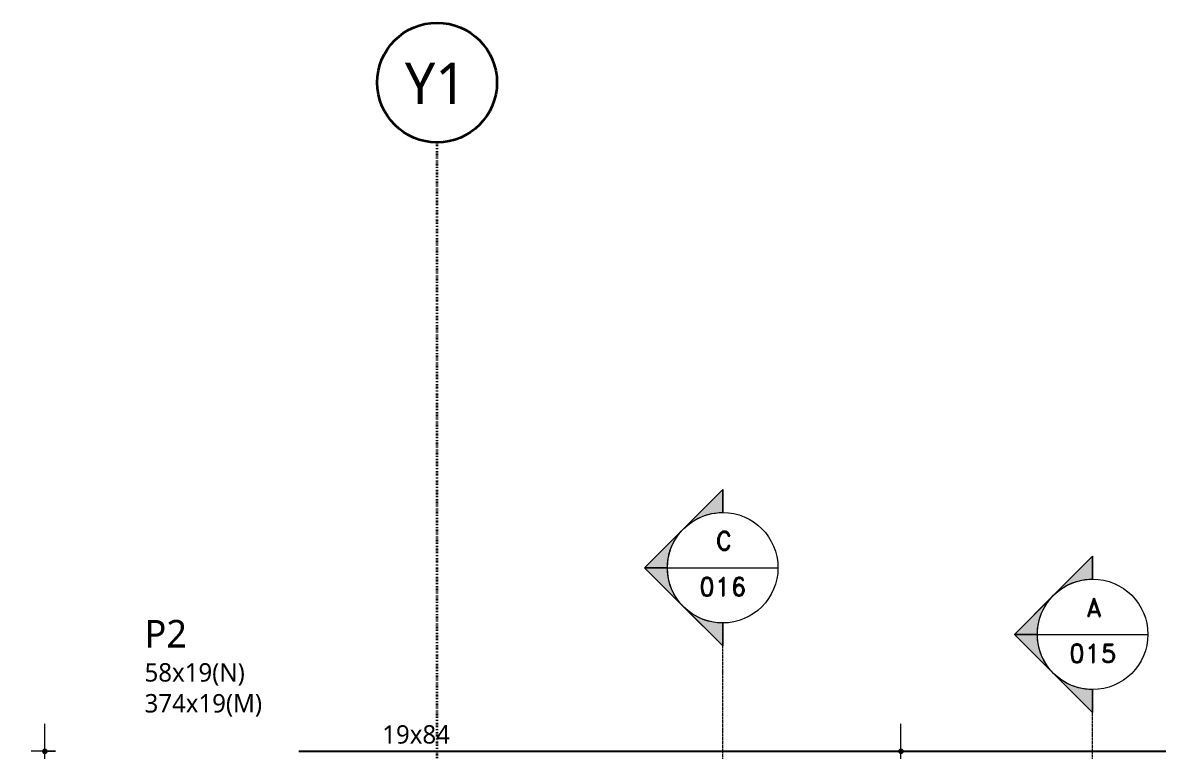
# Model space of a CAD drawing. Header units: centimetres. Extents: x -1475 to 26323, y -1238 to 84208.
# Drawn here: x 7066 to 7683, y 409 to 805 of the extents above; entities that cross this region are included whole.
import ezdxf

# ---------------------------------------------------------------- set-up
doc = ezdxf.new("R2010")
doc.units = ezdxf.units.CM
doc.linetypes.add('Centro de 6 mm', pattern=[1.32, 0.6, -0.24, 0.24, -0.24])
doc.linetypes.add('Dash dot', pattern=[1.5875, 0.635, -0.47625, 0, -0.47625])
for name, color, linetype, lineweight in [('A-ANNO-DIMS', 7, 'Continuous', 9), ('A-ANNO-DIMS-50', 7, 'Continuous', 9), ('G-ANNO-SYMB', 7, 'Continuous', 9), ('S-BEAM', 7, 'Continuous', 9), ('S-BEAM-IDEN', 7, 'Continuous', 9), ('S-COLS-IDEN', 7, 'Continuous', 9), ('S-GRID', 7, 'Continuous', 9), ('S-GRID-IDEN', 7, 'Continuous', 9)]:
    doc.layers.add(name, color=color, linetype=linetype, lineweight=lineweight)
doc.styles.add('Fira Sans', font='', dxfattribs={"width": 0.9, "height": 7.5})
doc.styles.add('Gadugi', font='gadugi.ttf', dxfattribs={"height": 10})
doc.styles.add('Gadugi_1', font='gadugi.ttf', dxfattribs={"height": 15})
doc.styles.add('Gadugi_5', font='gadugi.ttf', dxfattribs={"height": 22.5})
doc.styles.add('RomanD', font='romand__.ttf', dxfattribs={"height": 10})
doc.styles.get('Fira Sans').set_extended_font_data('Fira Sans')
doc.dimstyles.new('PED_R80_1_5mm_ACIMA_As_ESQ__R00', dxfattribs={"dimscale": 30.48, "dimtxt": 10.229846, "dimasz": 0.328084, "dimexe": 0.246063, "dimexo": 0.246063, "dimgap": 0.049213, "dimtad": 1, "dimdec": 1, "dimrnd": 0.5, "dimdsep": 46, "dimtxsty": 'Fira Sans', "dimblk1": 'DOTSMALL', "dimblk2": 'DOTSMALL', "dimsah": 1, "dimcen": 0.09, "dimdle": 0.492126, "dimazin": 0, "dimtfac": 1, "dimtdec": 4, "dimtix": 1, "dimtmove": 0, "dimatfit": 3, "dimfxl": 1, "dimtvp": 1, "dimtolj": 1, "dimtzin": 0, "dimarcsym": 2})
doc.dimstyles.new('PED_R80_1_5mm_ACIMA_As_ESQ__R00_1', dxfattribs={"dimscale": 30.48, "dimtxt": 10.229846, "dimasz": 0.328084, "dimexe": 0.246063, "dimexo": 0.246063, "dimgap": 0.049213, "dimtad": 1, "dimdec": 1, "dimrnd": 0.5, "dimdsep": 46, "dimtxsty": 'Fira Sans', "dimblk1": 'DOTSMALL', "dimblk2": 'DOTSMALL', "dimsah": 1, "dimcen": 0.09, "dimdle": 0.492126, "dimazin": 0, "dimtfac": 1, "dimtdec": 4, "dimtix": 1, "dimtmove": 1, "dimatfit": 3, "dimfxl": 1, "dimtvp": 1, "dimtolj": 1, "dimtzin": 0, "dimarcsym": 2})

# ---------------------------------------------------------------- blocks, each defined once
blk = doc.blocks.new('Corte - M_Cabeça do corte - Preenchida-2060824-PL300 - FORMA DO DUPLEX SUPERIOR')
at = {"layer": 'G-ANNO-SYMB'}
h = blk.add_hatch(color=256, dxfattribs=at)
edge = h.paths.add_edge_path(flags=0)
edge.add_line((-0.6, 0.849), (-0.6, 0.6))
edge.add_arc((-0.6, 0), 0.6, 90, 135)
edge.add_line((-1.024, 0.424), (-0.6, 0.849))
h = blk.add_hatch(color=256, dxfattribs=at)
edge = h.paths.add_edge_path(flags=0)
edge.add_line((-0.6, 0.849), (-0.176, 0.424))
edge.add_arc((-0.6, 0), 0.6, 45, 90)
edge.add_line((-0.6, 0.6), (-0.6, 0.849))
h = blk.add_hatch(color=256, dxfattribs=at)
edge = h.paths.add_edge_path(flags=0)
edge.add_line((-1.449, 0), (-1.024, 0.424))
edge.add_arc((-0.6, 0), 0.6, 135, 180)
edge.add_line((-1.2, 0), (-1.449, 0))
h = blk.add_hatch(color=256, dxfattribs=at)
edge = h.paths.add_edge_path(flags=0)
edge.add_line((0.249, 0), (0, 0))
edge.add_arc((-0.6, 0), 0.6, 360, 405)
edge.add_line((-0.176, 0.424), (0.249, 0))
for p, q in [((-0.6, 0.849), (-1.449, 0)), ((-0.6, 0.849), (-1.024, 0.424)), ((-0.6, 0.849), (0.249, 0)), ((-0.6, 0.6), (-0.6, 0.849)), ((-0.6, 0.849), (-0.6, 0.6)), ((-0.176, 0.424), (-0.6, 0.849)), ((-1.024, 0.424), (-1.449, 0)), ((0.249, 0), (-0.176, 0.424)), ((-1.449, 0), (-1.2, 0)), ((0, 0), (0.249, 0)), ((-1.2, 0), (-1.449, 0)), ((0, 0), (0.249, 0))]:
    blk.add_line(p, q, dxfattribs=at)
for start, end in [(360, 180), (90, 135), (45, 90), (135, 180), (360, 45), (180, 360)]:
    blk.add_arc((-0.6, 0), 0.6, start, end, dxfattribs=at)
blk = doc.blocks.new('Eixo - Y1-2173029-PL300 - FORMA DO DUPLEX SUPERIOR')
at = {"layer": 'S-GRID-IDEN', "color": 6, "lineweight": 35, "true_color": 0xff00ff}
blk.add_circle((0, 0), 0.65, dxfattribs=at)
blk = doc.blocks.new('DIMBLOCK43-PL300 - FORMA DO DUPLEX SUPERIOR')
at = {"layer": 'A-ANNO-DIMS-50', "true_color": 0x000032}
h = blk.add_hatch(color=178, dxfattribs=at)
edge = h.paths.add_edge_path(flags=0)
edge.add_arc((7078.38, 409.25), 1.25, 0, 360)
h = blk.add_hatch(color=178, dxfattribs=at)
edge = h.paths.add_edge_path(flags=0)
edge.add_arc((7078.38, 390.25), 1.25, 0, 360)
at = {"layer": 'A-ANNO-DIMS-50', "color": 178, "true_color": 0x000032}
for p, q in [((7078.38, 390.25), (7078.38, 424.25)), ((7084.11, 409.25), (7070.88, 409.25)), ((7078.38, 409.25), (7084.11, 409.25)), ((7084.11, 390.25), (7070.88, 390.25)), ((7078.38, 390.25), (7084.11, 390.25))]:
    blk.add_line(p, q, dxfattribs=at)
for centre in [(7078.38, 409.25), (7078.38, 390.25)]:
    blk.add_circle(centre, 1.25, dxfattribs=at)
blk.add_ellipse((7078.38, 380.62), major_axis=(0, 19.13), ratio=0.421228, start_param=0, end_param=1.570796, dxfattribs=at)
at = {"layer": 'A-ANNO-DIMS-50', "color": 0, "insert": (7066.49, 371.31), "char_height": 7.5, "width": 11.1741, "attachment_point": 1, "rotation": 90, "line_spacing_factor": 1.049215, "style": 'Fira Sans'}
blk.add_mtext('19', dxfattribs=at)
blk = doc.blocks.new('_DotSmall')
at = {"color": 0, "linetype": 'ByBlock', "const_width": 0.5}
blk.add_lwpolyline([(-0.0625, 0, 1), (0.0625, 0, 1)], format="xyb", close=True, dxfattribs=at)
blk = doc.blocks.new('DIMBLOCK58-PL300 - FORMA DO DUPLEX SUPERIOR')
at = {"layer": 'A-ANNO-DIMS-50', "true_color": 0x000032}
h = blk.add_hatch(color=178, dxfattribs=at)
edge = h.paths.add_edge_path(flags=0)
edge.add_arc((7543.02, 409.25), 1.25, 0, 360)
h = blk.add_hatch(color=178, dxfattribs=at)
edge = h.paths.add_edge_path(flags=0)
edge.add_arc((7543.02, 390.25), 1.25, 0, 360)
at = {"layer": 'A-ANNO-DIMS-50', "color": 178, "true_color": 0x000032}
for p, q in [((7543.02, 390.25), (7543.02, 424.25)), ((7548.75, 409.25), (7535.52, 409.25)), ((7543.02, 409.25), (7548.75, 409.25)), ((7548.75, 390.25), (7535.52, 390.25)), ((7543.02, 390.25), (7548.75, 390.25))]:
    blk.add_line(p, q, dxfattribs=at)
for centre in [(7543.02, 409.25), (7543.02, 390.25)]:
    blk.add_circle(centre, 1.25, dxfattribs=at)
at = {"layer": 'A-ANNO-DIMS-50', "color": 0, "insert": (7531.14, 395.09), "char_height": 7.5, "width": 11.1741, "attachment_point": 1, "rotation": 90, "line_spacing_factor": 1.049215, "style": 'Fira Sans'}
blk.add_mtext('19', dxfattribs=at)

msp = doc.modelspace()

# ---------------------------------------------------------------- linework, layer by layer
at = {"layer": 'G-ANNO-SYMB'}
for p, q in [((7416.28, 508.94), (7476.28, 508.94)), ((7617.05, 472.77), (7677.05, 472.77))]:
    msp.add_line(p, q, dxfattribs=at)
at = {"layer": 'G-ANNO-SYMB', "linetype": 'Centro de 6 mm'}
for p, q in [((7446.28, -795.38), (7446.28, 478.94)), ((7647.05, -1149.99), (7647.05, 442.77))]:
    msp.add_line(p, q, dxfattribs=at)
at = {"layer": 'S-BEAM', "lineweight": 25}
msp.add_line((7216.28, 409.25), (8002.78, 409.25), dxfattribs=at)
at = {"layer": 'S-GRID', "color": 6, "linetype": 'Dash dot', "lineweight": 35, "true_color": 0xff00ff}
msp.add_line((7291.28, -1165.57), (7291.28, 739.97), dxfattribs=at)

# ---------------------------------------------------------------- block references
at = {"layer": 'G-ANNO-SYMB', "extrusion": (0, 0, -1), "xscale": 49.99999999999998, "yscale": 49.99999999999998, "zscale": 49.99999999999998, "rotation": 270.0000000000002}
for p in [(-7446.28, 478.94), (-7647.05, 442.77)]:
    msp.add_blockref('Corte - M_Cabeça do corte - Preenchida-2060824-PL300 - FORMA DO DUPLEX SUPERIOR', p, dxfattribs=at)
at = {"layer": 'S-GRID-IDEN', "color": 6, "true_color": 0xff00ff, "xscale": 49.99999999999998, "yscale": 49.99999999999998, "zscale": 49.99999999999998}
msp.add_blockref('Eixo - Y1-2173029-PL300 - FORMA DO DUPLEX SUPERIOR', (7291.28, 772.47), dxfattribs=at)

# ---------------------------------------------------------------- texts
at = {"layer": 'G-ANNO-SYMB', "char_height": 10, "attachment_point": 1, "style": 'RomanD'}
for s, insert, width in [('C', (7442.39, 528.56), 12.0253), ('016', (7433.47, 503.62), 33.6709), ('A', (7643.49, 492.39), 11.2236), ('015', (7634.24, 467.45), 33.6709)]:
    msp.add_mtext(s, dxfattribs=dict(at, insert=insert, width=width))
at = {"layer": 'S-BEAM-IDEN', "insert": (7261.52, 423.44), "char_height": 10, "width": 44.8945, "attachment_point": 1, "style": 'Gadugi'}
msp.add_mtext('19x84', dxfattribs=at)
at = {"layer": 'S-COLS-IDEN', "attachment_point": 1}
for s, insert, char_height, width, style in [('P2', (7132.52, 480.6), 15, 28.4599, 'Gadugi_1'), ('58x19(N)', (7132.52, 457.11), 10, 68.1434, 'Gadugi'), ('374x19(M)', (7132.52, 440.34), 10, 80.1687, 'Gadugi')]:
    msp.add_mtext(s, dxfattribs=dict(at, insert=insert, char_height=char_height, width=width, style=style))
at = {"layer": 'S-GRID-IDEN', "color": 6, "true_color": 0xff00ff, "insert": (7273.75, 783.26), "char_height": 22.5, "width": 42.0886, "attachment_point": 1, "style": 'Gadugi_5'}
msp.add_mtext('Y1', dxfattribs=at)

# ---------------------------------------------------------------- dimensions: what is measured, and where the dimension line sits
at = {"layer": 'A-ANNO-DIMS', "color": 178, "true_color": 0x000032}
dim = msp.add_linear_dim(base=(7078.38, 409.25), p1=(7076.61, 390.25), p2=(7076.61, 409.25), angle=90, dimstyle='PED_R80_1_5mm_ACIMA_As_ESQ__R00_1', override={"dimpost": '<>', "dimfxl": 19}, dxfattribs=at)
dim.commit()
dim.dimension.update_dxf_attribs({"geometry": 'DIMBLOCK43-PL300 - FORMA DO DUPLEX SUPERIOR', "text_midpoint": (7071.49, 376.9), "dimtype": 160, "text_rotation": 90})
dim = msp.add_linear_dim(base=(7543.02, 409.25), p1=(7541.25, 390.25), p2=(7541.25, 409.25), angle=90, dimstyle='PED_R80_1_5mm_ACIMA_As_ESQ__R00', override={"dimpost": '<>', "dimfxl": 19}, dxfattribs=at)
dim.commit()
dim.dimension.update_dxf_attribs({"geometry": 'DIMBLOCK58-PL300 - FORMA DO DUPLEX SUPERIOR', "text_midpoint": (7537.65, 399.75)})

doc.saveas('drawing.dxf')
